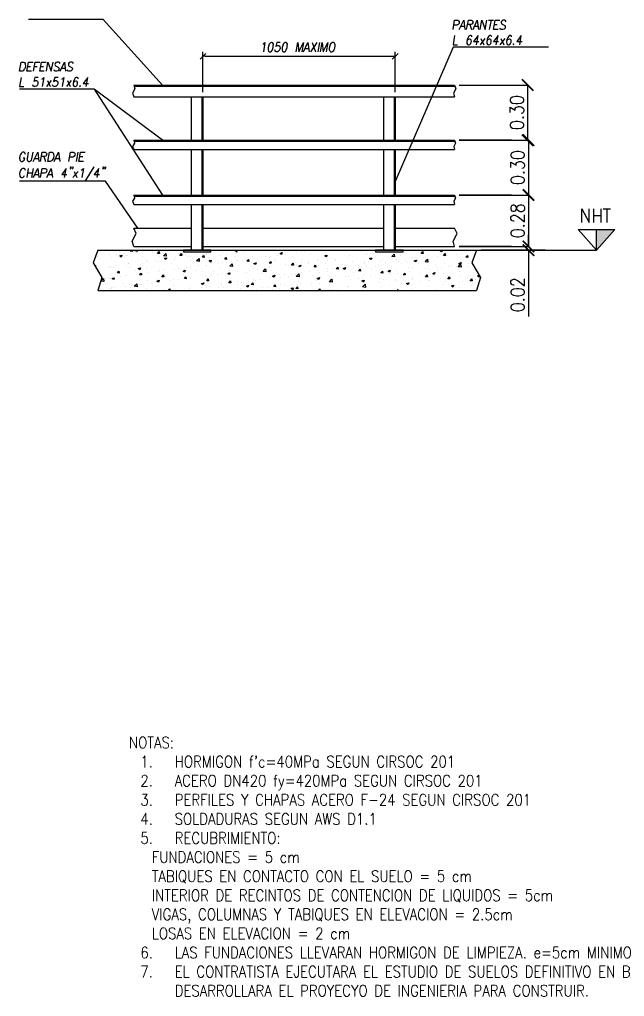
# Model space of a CAD drawing. Extents: x 93 to 1928, y 79 to 574.
# Drawn here: x 1713.8 to 1846, y 113.2 to 326.5 of the extents above; entities that cross this region are included whole.
import ezdxf

# ---------------------------------------------------------------- set-up
doc = ezdxf.new("R2010")
doc.units = 0
doc.header["$MEASUREMENT"] = 0
for name, color, linetype in [('Cotas', 1, 'Continuous'), ('PDF2_00-COTAS-PARCIALES', 4, 'Continuous'), ('PDF2_auxiliar', 1, 'Continuous'), ('PDF2_HATCH', 1, 'Continuous'), ('PDF2_PEFILES', 3, 'Continuous'), ('PDF2_perfiles', 3, 'Continuous'), ('Texto', 2, 'Continuous')]:
    doc.layers.add(name, color=color, linetype=linetype)
doc.layers.add('PDF2_0', color=7, linetype='Continuous', true_color=0x7fbfff)
doc.styles.add('ROMANS', font='ROMANS.SHX', dxfattribs={"width": 0.85})
doc.dimstyles.new('1.10', dxfattribs={"dimtxt": 3, "dimasz": 2.5, "dimexe": 0.18, "dimexo": 0.0625, "dimgap": 0.85, "dimtad": 1, "dimlfac": 0.1, "dimzin": 0, "dimdsep": 46, "dimtxsty": 'ROMANS', "dimblk": 'ARCHTICK', "dimcen": 0.09, "dimclrd": 256, "dimclre": 256, "dimclrt": 2, "dimadec": 0, "dimazin": 0, "dimtfac": 1, "dimtofl": 0, "dimtmove": 0, "dimatfit": 3, "dimfxl": 15, "dimfxlon": 1, "dimtolj": 1, "dimtzin": 0, "dimarcsym": 0})

# ---------------------------------------------------------------- blocks, each defined once
blk = doc.blocks.new('_ArchTick')
at = {"color": 0, "linetype": 'ByBlock', "const_width": 0.15}
blk.add_lwpolyline([(-0.5, -0.5), (0.5, 0.5)], dxfattribs=at)
blk = doc.blocks.new('*D60')
at = {"layer": 'Cotas', "lineweight": -2, "transparency": 16777216}
for p, q in [((1809.89, 312.15), (1825.07, 312.15)), ((1824.89, 312.15), (1824.89, 300.13)), ((1809.89, 300.13), (1825.07, 300.13))]:
    blk.add_line(p, q, dxfattribs=at)
at = {"layer": 'Defpoints', "color": 0, "transparency": 16777216}
for p in [(1808.94, 312.15), (1808.94, 300.13), (1824.89, 300.13)]:
    blk.add_point(p, dxfattribs=at)
at = {"layer": 'Cotas', "lineweight": -2, "transparency": 16777216, "xscale": 2.5, "yscale": 2.5, "zscale": 2.5}
for p, rotation in [((1824.89, 312.15), 90), ((1824.89, 300.13), 270)]:
    blk.add_blockref('_ArchTick', p, dxfattribs=dict(at, rotation=rotation))
at = {"layer": 'Cotas', "color": 2, "transparency": 16777216, "insert": (1822.54, 306.14), "char_height": 3, "attachment_point": 5, "rotation": 90, "style": 'ROMANS'}
blk.add_mtext('\\A1;0.30', dxfattribs=at)
blk = doc.blocks.new('*D61')
at = {"layer": 'Cotas', "lineweight": -2, "transparency": 16777216}
for p, q in [((1810.07, 300.13), (1825.25, 300.13)), ((1825.07, 300.13), (1825.07, 288.15)), ((1810.07, 288.15), (1825.25, 288.15))]:
    blk.add_line(p, q, dxfattribs=at)
at = {"layer": 'Defpoints', "color": 0, "transparency": 16777216}
for p in [(1808.94, 300.13), (1808.94, 288.15), (1825.07, 288.15)]:
    blk.add_point(p, dxfattribs=at)
at = {"layer": 'Cotas', "lineweight": -2, "transparency": 16777216, "xscale": 2.5, "yscale": 2.5, "zscale": 2.5}
for p, rotation in [((1825.07, 300.13), 90), ((1825.07, 288.15), 270)]:
    blk.add_blockref('_ArchTick', p, dxfattribs=dict(at, rotation=rotation))
at = {"layer": 'Cotas', "color": 2, "transparency": 16777216, "insert": (1822.72, 294.14), "char_height": 3, "attachment_point": 5, "rotation": 90, "style": 'ROMANS'}
blk.add_mtext('\\A1;0.30', dxfattribs=at)
blk = doc.blocks.new('*D62')
at = {"layer": 'Cotas', "lineweight": -2, "transparency": 16777216}
for p, q in [((1810.07, 288.15), (1825.25, 288.15)), ((1825.07, 288.15), (1825.07, 276.93)), ((1810.07, 276.93), (1825.25, 276.93))]:
    blk.add_line(p, q, dxfattribs=at)
at = {"layer": 'Defpoints', "color": 0, "transparency": 16777216}
for p in [(1808.94, 288.15), (1808.94, 276.93), (1825.07, 276.93)]:
    blk.add_point(p, dxfattribs=at)
at = {"layer": 'Cotas', "lineweight": -2, "transparency": 16777216, "xscale": 2.5, "yscale": 2.5, "zscale": 2.5}
for p, rotation in [((1825.07, 288.15), 90), ((1825.07, 276.93), 270)]:
    blk.add_blockref('_ArchTick', p, dxfattribs=dict(at, rotation=rotation))
at = {"layer": 'Cotas', "color": 2, "transparency": 16777216, "insert": (1822.72, 282.54), "char_height": 3, "attachment_point": 5, "rotation": 90, "style": 'ROMANS'}
blk.add_mtext('\\A1;0.28', dxfattribs=at)
blk = doc.blocks.new('*D63')
at = {"layer": 'Cotas', "lineweight": -2, "transparency": 16777216}
for p, q in [((1825.07, 276.93), (1825.07, 279.43)), ((1813.78, 276.93), (1825.25, 276.93)), ((1813.78, 276.12), (1825.25, 276.12)), ((1825.07, 276.12), (1825.07, 261.65))]:
    blk.add_line(p, q, dxfattribs=at)
at = {"layer": 'Defpoints', "color": 0, "transparency": 16777216}
for p in [(1813.72, 276.93), (1813.72, 276.12), (1825.07, 276.12)]:
    blk.add_point(p, dxfattribs=at)
at = {"layer": 'Cotas', "lineweight": -2, "transparency": 16777216, "xscale": 2.5, "yscale": 2.5, "zscale": 2.5}
for p, rotation in [((1825.07, 276.93), 270), ((1825.07, 276.12), 90)]:
    blk.add_blockref('_ArchTick', p, dxfattribs=dict(at, rotation=rotation))
at = {"layer": 'Cotas', "color": 2, "transparency": 16777216, "insert": (1822.72, 266.39), "char_height": 3, "attachment_point": 5, "rotation": 90, "style": 'ROMANS'}
blk.add_mtext('\\A1;0.02', dxfattribs=at)

msp = doc.modelspace()

# ---------------------------------------------------------------- linework, layer by layer
at = {"layer": 'PDF2_0', "color": 5, "lineweight": 25}
for points in [[(1754.576, 319.05), (1753.306, 317.823)], [(1795.303, 317.823), (1796.573, 319.05)]]:
    msp.add_lwpolyline(points, dxfattribs=at)
at = {"layer": 'PDF2_0', "color": 2, "lineweight": 25}
for points in [[(1754.449, 318.458), (1753.941, 318.458)], [(1795.43, 318.458), (1795.938, 318.458)]]:
    msp.add_lwpolyline(points, dxfattribs=at)
at = {"layer": 'PDF2_00-COTAS-PARCIALES', "lineweight": 25}
for points in [[(1808.597, 324.3), (1808.936, 326.29), (1809.655, 326.29), (1809.867, 326.205), (1809.909, 326.121), (1809.952, 325.909), (1809.909, 325.613), (1809.782, 325.443), (1809.698, 325.359), (1809.444, 325.232), (1808.766, 325.232)], [(1809.952, 324.3), (1810.925, 326.29), (1811.179, 324.3)], [(1810.333, 324.977), (1811.095, 324.977)], [(1811.56, 324.3), (1811.941, 326.29), (1812.619, 326.29), (1812.831, 326.205), (1812.873, 326.121), (1812.915, 325.909), (1812.873, 325.74), (1812.788, 325.528), (1812.704, 325.443), (1812.449, 325.359), (1811.772, 325.359)], [(1812.28, 325.359), (1812.619, 324.3)], [(1812.958, 324.3), (1813.889, 326.29), (1814.143, 324.3)], [(1813.296, 324.977), (1814.058, 324.977)], [(1814.524, 324.3), (1814.905, 326.29), (1815.625, 324.3), (1815.963, 326.29)], [(1816.344, 326.29), (1817.403, 326.29)], [(1816.895, 326.29), (1816.514, 324.3)], [(1818.419, 324.3), (1817.445, 324.3), (1817.784, 326.29), (1818.8, 326.29)], [(1817.614, 325.359), (1818.25, 325.359)], [(1820.197, 325.994), (1820.07, 326.205), (1819.858, 326.29), (1819.562, 326.29), (1819.308, 326.205), (1819.096, 325.994), (1819.096, 325.824), (1819.139, 325.613), (1819.181, 325.528), (1819.308, 325.443), (1819.731, 325.232), (1819.858, 325.147), (1819.943, 325.062), (1819.985, 324.85), (1819.943, 324.596), (1819.731, 324.385), (1819.477, 324.3), (1819.181, 324.3), (1818.969, 324.385), (1818.842, 324.596)], [(1808.936, 322.945), (1808.597, 320.956), (1809.528, 320.956)], [(1812.704, 322.691), (1812.661, 322.861), (1812.449, 322.945), (1812.322, 322.945), (1812.068, 322.861), (1811.857, 322.564), (1811.687, 322.099), (1811.603, 321.633), (1811.603, 321.252), (1811.73, 321.04), (1811.941, 320.956), (1812.026, 320.956), (1812.28, 321.04), (1812.449, 321.252), (1812.577, 321.548), (1812.619, 321.633), (1812.577, 321.929), (1812.449, 322.099), (1812.238, 322.183), (1812.153, 322.183), (1811.941, 322.099), (1811.73, 321.929), (1811.603, 321.633)], [(1813.72, 320.956), (1814.058, 322.945), (1813.042, 321.633), (1814.185, 321.633)], [(1815.54, 322.31), (1814.482, 320.956)], [(1814.693, 322.31), (1815.286, 320.956)], [(1817.064, 322.691), (1817.022, 322.861), (1816.81, 322.945), (1816.641, 322.945), (1816.387, 322.861), (1816.217, 322.564), (1816.048, 322.099), (1815.963, 321.633), (1815.963, 321.252), (1816.09, 321.04), (1816.302, 320.956), (1816.387, 320.956), (1816.598, 321.04), (1816.81, 321.252), (1816.937, 321.548), (1816.937, 321.633), (1816.937, 321.929), (1816.81, 322.099), (1816.598, 322.183), (1816.514, 322.183), (1816.26, 322.099), (1816.09, 321.929), (1815.963, 321.633)], [(1818.038, 320.956), (1818.419, 322.945), (1817.403, 321.633), (1818.546, 321.633)], [(1819.901, 322.31), (1818.8, 320.956)], [(1819.054, 322.31), (1819.647, 320.956)], [(1821.382, 322.691), (1821.34, 322.861), (1821.128, 322.945), (1821.001, 322.945), (1820.747, 322.861), (1820.536, 322.564), (1820.366, 322.099), (1820.282, 321.633), (1820.324, 321.252), (1820.409, 321.04), (1820.62, 320.956), (1820.705, 320.956), (1820.959, 321.04), (1821.128, 321.252), (1821.255, 321.548), (1821.298, 321.633), (1821.255, 321.929), (1821.128, 322.099), (1820.917, 322.183), (1820.874, 322.183), (1820.62, 322.099), (1820.409, 321.929), (1820.282, 321.633)], [(1823.161, 320.956), (1823.499, 322.945), (1822.525, 321.633), (1823.669, 321.633)], [(1767.065, 321.083), (1767.235, 321.167), (1767.489, 321.464), (1767.15, 319.431)], [(1770.833, 321.464), (1770.071, 321.464), (1769.859, 320.575), (1769.944, 320.702), (1770.198, 320.786), (1770.41, 320.786), (1770.622, 320.702), (1770.749, 320.49), (1770.791, 320.194), (1770.749, 320.024), (1770.622, 319.728), (1770.452, 319.558), (1770.198, 319.431), (1769.944, 319.431), (1769.732, 319.558), (1769.69, 319.643), (1769.648, 319.812)], [(1774.305, 319.431), (1774.643, 321.464), (1774.897, 319.431), (1775.871, 321.464), (1775.533, 319.431)], [(1775.914, 319.431), (1776.887, 321.464), (1777.141, 319.431)], [(1776.252, 320.109), (1777.014, 320.109)], [(1778.835, 321.464), (1777.438, 319.431)], [(1777.776, 321.464), (1778.496, 319.431)], [(1779.385, 321.464), (1779.046, 319.431)], [(1779.639, 319.431), (1779.978, 321.464), (1780.232, 319.431), (1781.206, 321.464), (1780.867, 319.431)], [(1716.474, 315.156), (1715.458, 315.156), (1715.839, 317.145), (1716.812, 317.145)], [(1715.669, 316.214), (1716.262, 316.214)], [(1716.897, 315.156), (1717.278, 317.145), (1718.252, 317.145)], [(1717.109, 316.214), (1717.702, 316.214)], [(1719.268, 315.156), (1718.294, 315.156), (1718.633, 317.145), (1719.649, 317.145)], [(1718.464, 316.214), (1719.099, 316.214)], [(1719.734, 315.156), (1720.072, 317.145), (1720.792, 315.156), (1721.173, 317.145)], [(1722.697, 316.849), (1722.57, 317.061), (1722.358, 317.145), (1722.062, 317.145), (1721.808, 317.061), (1721.639, 316.849), (1721.596, 316.68), (1721.639, 316.468), (1721.723, 316.383), (1721.85, 316.299), (1722.274, 316.087), (1722.401, 316.002), (1722.443, 315.918), (1722.485, 315.706), (1722.443, 315.452), (1722.274, 315.24), (1722.02, 315.156), (1721.723, 315.156), (1721.512, 315.24), (1721.385, 315.452)], [(1722.697, 315.156), (1723.671, 317.145), (1723.925, 315.156)], [(1723.036, 315.833), (1723.798, 315.833)], [(1725.618, 316.849), (1725.491, 317.061), (1725.28, 317.145), (1724.983, 317.145), (1724.729, 317.061), (1724.518, 316.849), (1724.518, 316.68), (1724.56, 316.468), (1724.602, 316.383), (1724.729, 316.299), (1725.153, 316.087), (1725.28, 316.002), (1725.364, 315.918), (1725.407, 315.706), (1725.364, 315.452), (1725.153, 315.24), (1724.899, 315.156), (1724.602, 315.156), (1724.391, 315.24), (1724.264, 315.452)], [(1714.23, 313.801), (1713.849, 311.811), (1714.78, 311.811)], [(1717.956, 313.801), (1717.193, 313.801), (1716.982, 312.954), (1717.066, 313.039), (1717.321, 313.166), (1717.532, 313.166), (1717.744, 313.039), (1717.871, 312.869), (1717.871, 312.573), (1717.871, 312.404), (1717.744, 312.107), (1717.532, 311.896), (1717.278, 311.811), (1717.066, 311.811), (1716.855, 311.896), (1716.812, 312.023), (1716.77, 312.192)], [(1718.718, 313.42), (1718.887, 313.547), (1719.183, 313.801), (1718.802, 311.811)], [(1722.316, 313.801), (1721.554, 313.801), (1721.3, 312.954), (1721.385, 313.039), (1721.639, 313.166), (1721.893, 313.166), (1722.104, 313.039), (1722.189, 312.869), (1722.231, 312.573), (1722.189, 312.404), (1722.062, 312.107), (1721.893, 311.896), (1721.639, 311.811), (1721.427, 311.811), (1721.215, 311.896), (1721.131, 312.023), (1721.088, 312.192)], [(1723.078, 313.42), (1723.248, 313.547), (1723.502, 313.801), (1723.163, 311.811)], [(1726.677, 313.547), (1726.634, 313.716), (1726.423, 313.801), (1726.253, 313.801), (1725.999, 313.716), (1725.83, 313.42), (1725.661, 312.954), (1725.576, 312.488), (1725.576, 312.107), (1725.703, 311.896), (1725.915, 311.811), (1725.999, 311.811), (1726.211, 311.896), (1726.423, 312.107), (1726.55, 312.404), (1726.55, 312.488), (1726.55, 312.785), (1726.423, 312.954), (1726.211, 313.039), (1726.126, 313.039), (1725.872, 312.954), (1725.703, 312.785), (1725.576, 312.488)], [(1728.413, 311.811), (1728.794, 313.801), (1727.777, 312.488), (1728.921, 312.488)], [(1720.792, 313.166), (1719.734, 311.811)], [(1719.988, 313.166), (1720.58, 311.811)], [(1725.153, 313.166), (1724.094, 311.811)], [(1724.306, 313.166), (1724.899, 311.811)], [(1715.161, 296.993), (1715.119, 297.205), (1714.992, 297.374), (1714.865, 297.501), (1714.526, 297.501), (1714.357, 297.374), (1714.188, 297.205), (1714.061, 296.993), (1713.934, 296.739), (1713.849, 296.231), (1713.891, 295.977), (1713.934, 295.766), (1714.061, 295.596), (1714.188, 295.469), (1714.484, 295.469), (1714.653, 295.596), (1714.865, 295.766), (1714.95, 295.977), (1714.992, 296.231), (1714.611, 296.231)], [(1715.754, 297.501), (1715.5, 296.062), (1715.542, 295.766), (1715.669, 295.596), (1715.881, 295.469), (1716.008, 295.469), (1716.262, 295.596), (1716.431, 295.766), (1716.558, 296.062), (1716.812, 297.501)], [(1716.855, 295.469), (1717.829, 297.501), (1718.083, 295.469)], [(1718.464, 295.469), (1718.802, 297.501), (1719.48, 297.501), (1719.691, 297.374), (1719.776, 297.29), (1719.818, 297.12), (1719.776, 296.909), (1719.649, 296.739), (1719.564, 296.612), (1719.31, 296.528), (1718.633, 296.528)], [(1719.183, 296.528), (1719.522, 295.469)], [(1721.427, 295.469), (1722.401, 297.501), (1722.655, 295.469)], [(1724.645, 295.469), (1724.983, 297.501), (1725.661, 297.501), (1725.872, 297.374), (1725.957, 297.29), (1725.999, 297.12), (1725.915, 296.824), (1725.83, 296.612), (1725.745, 296.528), (1725.491, 296.443), (1724.814, 296.443)], [(1726.592, 297.501), (1726.211, 295.469)], [(1727.82, 295.469), (1726.846, 295.469), (1727.185, 297.501), (1728.201, 297.501)], [(1727.015, 296.528), (1727.65, 296.528)], [(1717.193, 296.147), (1717.956, 296.147)], [(1721.766, 296.147), (1722.528, 296.147)], [(1725.11, 294.242), (1725.026, 294.157), (1724.941, 294.242), (1725.068, 294.326), (1725.11, 294.242), (1725.068, 294.072), (1724.983, 293.861), (1724.856, 293.776)], [(1725.576, 294.242), (1725.491, 294.157), (1725.407, 294.242), (1725.491, 294.326), (1725.576, 294.242), (1725.534, 294.072), (1725.407, 293.861), (1725.322, 293.776)], [(1730.064, 294.326), (1728.159, 291.278)], [(1732.18, 294.242), (1732.096, 294.157), (1732.053, 294.242), (1732.138, 294.326), (1732.18, 294.242), (1732.18, 294.072), (1732.053, 293.861), (1731.969, 293.776)], [(1732.646, 294.242), (1732.561, 294.157), (1732.519, 294.242), (1732.604, 294.326), (1732.646, 294.242), (1732.604, 294.072), (1732.519, 293.861), (1732.434, 293.776)], [(1715.161, 293.48), (1715.119, 293.691), (1714.992, 293.861), (1714.865, 293.945), (1714.526, 293.945), (1714.357, 293.861), (1714.188, 293.691), (1714.061, 293.48), (1713.934, 293.183), (1713.849, 292.717), (1713.891, 292.421), (1713.934, 292.252), (1714.061, 292.04), (1714.188, 291.955), (1714.484, 291.955), (1714.653, 292.04), (1714.865, 292.252), (1714.95, 292.421)], [(1715.754, 293.945), (1715.415, 291.955)], [(1715.585, 293.014), (1716.643, 293.014)], [(1716.812, 293.945), (1716.474, 291.955)], [(1716.855, 291.955), (1717.829, 293.945), (1718.083, 291.955)], [(1717.193, 292.633), (1717.956, 292.633)], [(1718.464, 291.955), (1718.802, 293.945), (1719.48, 293.945), (1719.691, 293.861), (1719.776, 293.776), (1719.818, 293.564), (1719.776, 293.31), (1719.649, 293.098), (1719.564, 293.014), (1719.31, 292.929), (1718.633, 292.929)], [(1719.818, 291.955), (1720.792, 293.945), (1721.046, 291.955)], [(1720.157, 292.633), (1720.919, 292.633)], [(1723.713, 291.955), (1724.052, 293.945), (1723.078, 292.633), (1724.221, 292.633)], [(1726.634, 293.31), (1725.534, 291.955)], [(1725.788, 293.31), (1726.38, 291.955)], [(1727.354, 293.564), (1727.523, 293.691), (1727.82, 293.945), (1727.439, 291.955)], [(1730.783, 291.955), (1731.164, 293.945), (1730.148, 292.633), (1731.291, 292.633)], [(1836.708, 282.133), (1836.708, 285.139), (1838.317, 282.133), (1838.317, 285.139)], [(1839.248, 285.139), (1839.248, 282.133)], [(1839.248, 283.7), (1840.857, 283.7)], [(1840.857, 285.139), (1840.857, 282.133)], [(1841.407, 285.139), (1843.016, 285.139)], [(1842.212, 285.139), (1842.212, 282.133)]]:
    msp.add_lwpolyline(points, dxfattribs=at)
for points in [[(1768.886, 321.464), (1768.632, 321.337), (1768.42, 321.083), (1768.251, 320.575), (1768.208, 320.321), (1768.208, 319.812), (1768.293, 319.558), (1768.505, 319.431), (1768.674, 319.431), (1768.928, 319.558), (1769.097, 319.812), (1769.267, 320.321), (1769.309, 320.575), (1769.351, 321.083), (1769.224, 321.337), (1769.013, 321.464)], [(1771.934, 321.464), (1771.68, 321.337), (1771.468, 321.083), (1771.299, 320.575), (1771.257, 320.321), (1771.257, 319.812), (1771.341, 319.558), (1771.553, 319.431), (1771.722, 319.431), (1771.976, 319.558), (1772.146, 319.812), (1772.315, 320.321), (1772.357, 320.575), (1772.4, 321.083), (1772.273, 321.337), (1772.061, 321.464)], [(1782.222, 321.464), (1782.052, 321.337), (1781.841, 321.167), (1781.756, 320.956), (1781.629, 320.702), (1781.544, 320.194), (1781.544, 319.94), (1781.587, 319.728), (1781.714, 319.558), (1781.841, 319.431), (1782.137, 319.431), (1782.306, 319.558), (1782.518, 319.728), (1782.603, 319.94), (1782.73, 320.194), (1782.814, 320.702), (1782.814, 320.956), (1782.772, 321.167), (1782.645, 321.337), (1782.518, 321.464)], [(1821.806, 321.167), (1821.721, 321.04), (1821.763, 320.956), (1821.89, 321.04)], [(1713.849, 315.156), (1714.23, 317.145), (1714.738, 317.145), (1714.95, 317.061), (1715.077, 316.849), (1715.119, 316.68), (1715.161, 316.383), (1715.077, 315.918), (1714.95, 315.621), (1714.823, 315.452), (1714.653, 315.24), (1714.399, 315.156)], [(1727.1, 312.023), (1726.973, 311.896), (1727.058, 311.811), (1727.142, 311.896)], [(1720.072, 295.469), (1720.411, 297.501), (1720.961, 297.501), (1721.173, 297.374), (1721.258, 297.205), (1721.3, 296.993), (1721.342, 296.739), (1721.258, 296.231), (1721.131, 295.977), (1721.004, 295.766), (1720.834, 295.596), (1720.58, 295.469)]]:
    msp.add_lwpolyline(points, close=True, dxfattribs=at)
at = {"layer": 'PDF2_00-COTAS-PARCIALES', "color": 2, "lineweight": 25}
for points in [[(1753.941, 310.583), (1753.941, 319.431)], [(1754.449, 318.458), (1795.43, 318.458)], [(1795.938, 310.583), (1795.938, 319.431)], [(1828.707, 276.122), (1814.736, 276.122), (1821.34, 276.122), (1839.926, 276.122), (1835.904, 280.609), (1843.905, 280.609), (1839.926, 276.122), (1839.926, 280.609)]]:
    msp.add_lwpolyline(points, dxfattribs=at)
for points in [[(1821.34, 300.126), (1809.952, 300.126)], [(1821.34, 288.145), (1809.952, 288.145)], [(1821.34, 276.926), (1809.952, 276.926)]]:
    msp.add_lwpolyline(points, close=True, dxfattribs=at)
at = {"layer": 'PDF2_00-COTAS-PARCIALES', "color": 2, "transparency": 33554559}
msp.add_solid([(1839.926, 280.609), (1843.905, 280.609), (1839.926, 276.122)], dxfattribs=at)
at = {"layer": 'PDF2_auxiliar', "lineweight": 25}
for points in [[(1745.093, 312.15), (1732.096, 326.459), (1715.796, 326.459)], [(1829.469, 320.405), (1808.597, 320.405), (1795.938, 291.109)], [(1738.827, 312.15), (1739.039, 311.345), (1738.531, 310.372), (1738.827, 309.567)], [(1808.936, 312.15), (1809.19, 311.345), (1808.682, 310.372), (1808.936, 309.567)], [(1745.093, 300.126), (1730.191, 311.261), (1713.849, 311.261)], [(1730.191, 311.261), (1745.093, 288.145)], [(1738.827, 300.126), (1738.997, 299.449), (1738.573, 298.772), (1738.827, 298.094)], [(1808.936, 300.126), (1809.147, 299.449), (1808.724, 298.772), (1808.936, 298.094)], [(1739.716, 280.948), (1732.646, 291.151), (1713.849, 291.151)], [(1738.827, 288.145), (1738.997, 287.468), (1738.573, 286.79), (1738.827, 286.071)], [(1808.936, 288.145), (1809.147, 287.468), (1808.724, 286.79), (1808.936, 286.071)], [(1738.827, 276.926), (1738.489, 278.112), (1739.335, 279.72), (1738.827, 280.948)], [(1808.936, 276.926), (1808.639, 278.112), (1809.486, 279.72), (1808.936, 280.948)], [(1730.995, 276.122), (1729.937, 273.328), (1731.842, 270.11), (1730.995, 267.316)], [(1813.72, 276.122), (1812.661, 273.328), (1814.566, 270.11), (1813.72, 267.316)]]:
    msp.add_lwpolyline(points, dxfattribs=at)
at = {"layer": 'PDF2_auxiliar', "color": 3, "lineweight": 25}
for points in [[(1738.827, 280.948), (1751.359, 280.948)], [(1753.941, 280.948), (1793.398, 280.948)], [(1795.684, 280.948), (1808.936, 280.948)]]:
    msp.add_lwpolyline(points, dxfattribs=at)
at = {"layer": 'PDF2_auxiliar', "color": 6, "lineweight": 25}
for points in [[(1730.995, 276.122), (1813.72, 276.122)], [(1730.995, 267.316), (1813.72, 267.316)]]:
    msp.add_lwpolyline(points, dxfattribs=at)
at = {"layer": 'PDF2_HATCH', "lineweight": 25}
for points in [[(1732.053, 276.037), (1732.053, 276.037)], [(1735.144, 275.233), (1735.144, 275.233)], [(1735.694, 275.868), (1735.694, 275.868)], [(1736.837, 275.487), (1736.837, 275.487)], [(1738.023, 275.995), (1738.023, 275.995)], [(1738.023, 275.995), (1738.616, 275.868), (1738.616, 275.995)], [(1739.547, 275.952), (1739.547, 275.825), (1739.166, 275.868), (1739.251, 275.952)], [(1739.335, 275.698), (1739.335, 275.698)], [(1739.42, 275.825), (1739.42, 275.825)], [(1740.775, 275.487), (1740.775, 275.487)], [(1742.976, 275.571), (1742.976, 275.571)], [(1746.575, 275.402), (1746.575, 275.402)], [(1749.496, 275.275), (1749.496, 275.275)], [(1750.216, 275.275), (1750.216, 275.275)], [(1754.703, 275.148), (1754.703, 275.148)], [(1754.788, 275.402), (1754.788, 275.402)], [(1758.175, 275.614), (1758.175, 275.614)], [(1759.064, 275.952), (1759.064, 275.952)], [(1759.064, 275.148), (1759.064, 275.148)], [(1761.011, 275.952), (1761.011, 275.952)], [(1761.011, 275.952), (1761.35, 275.698), (1761.435, 275.952)], [(1763.043, 275.825), (1763.043, 275.825)], [(1772.019, 275.233), (1772.019, 275.233)], [(1774.432, 275.529), (1774.432, 275.529)], [(1775.533, 275.741), (1775.533, 275.741)], [(1776.125, 275.741), (1776.125, 275.741)], [(1777.522, 275.487), (1777.522, 275.487)], [(1788.487, 275.783), (1788.53, 275.741), (1788.53, 275.783)], [(1789.419, 275.36), (1789.419, 275.36)], [(1791.493, 275.317), (1791.493, 275.317)], [(1794.076, 275.656), (1794.076, 275.656)], [(1801.061, 275.529), (1801.061, 275.529)], [(1806.311, 276.122), (1806.141, 275.741), (1805.803, 275.952), (1806.268, 276.122)], [(1806.734, 275.487), (1806.734, 275.487)], [(1809.444, 275.233), (1809.444, 275.233)], [(1810.248, 275.952), (1810.248, 275.952)], [(1810.629, 275.402), (1810.629, 275.402)], [(1813.254, 276.122), (1813.254, 276.122)], [(1730.318, 274.047), (1730.318, 274.047)], [(1730.826, 274.682), (1730.826, 274.682)], [(1733.493, 275.106), (1733.493, 275.106)], [(1733.874, 274.555), (1733.874, 274.555)], [(1737.134, 274.979), (1737.134, 274.979)], [(1737.345, 275.021), (1737.345, 275.021)], [(1737.599, 273.243), (1737.599, 273.243)], [(1737.642, 273.116), (1737.642, 273.116)], [(1740.69, 273.201), (1740.69, 273.201)], [(1740.775, 274.809), (1740.775, 274.809)], [(1741.579, 273.92), (1741.579, 273.92)], [(1741.918, 273.709), (1741.918, 273.709)], [(1743.611, 273.92), (1743.611, 273.92)], [(1744.246, 273.709), (1744.246, 273.709)], [(1744.373, 274.64), (1744.373, 274.64)], [(1745.559, 274.598), (1745.559, 274.598)], [(1746.194, 274.259), (1746.194, 274.259)], [(1747.167, 273.116), (1747.167, 273.116)], [(1747.718, 274.174), (1747.718, 274.174)], [(1748.014, 274.513), (1748.014, 274.513)], [(1750.512, 274.809), (1750.512, 274.809)], [(1751.147, 273.793), (1751.147, 273.793)], [(1751.189, 274.64), (1751.189, 274.64)], [(1751.655, 274.344), (1751.655, 274.344)], [(1752.205, 275.063), (1752.205, 275.063)], [(1753.856, 275.106), (1753.856, 275.106)], [(1755.127, 274.471), (1755.127, 274.471)], [(1755.296, 274.174), (1755.296, 274.174)], [(1757.286, 273.285), (1757.286, 273.285)], [(1757.497, 274.936), (1757.497, 274.936)], [(1758.132, 273.37), (1758.132, 273.37)], [(1758.894, 274.047), (1758.894, 274.047)], [(1758.979, 273.497), (1758.979, 273.497)], [(1759.826, 272.608), (1760.334, 273.158), (1760.419, 272.523), (1759.784, 272.608)], [(1761.096, 274.809), (1761.096, 274.809)], [(1761.562, 273.836), (1761.562, 273.836)], [(1761.562, 273.793), (1761.562, 273.793)], [(1762.535, 273.878), (1762.535, 273.878)], [(1764.737, 274.64), (1764.737, 274.64)], [(1765.076, 274.301), (1765.076, 274.301)], [(1765.626, 273.455), (1765.626, 273.455)], [(1765.838, 274.386), (1765.838, 274.386)], [(1766.176, 273.751), (1766.176, 273.751)], [(1767.573, 274.64), (1767.573, 274.64)], [(1768.378, 274.471), (1768.378, 274.471)], [(1768.589, 274.767), (1768.589, 274.767)], [(1769.605, 274.132), (1769.605, 274.132)], [(1769.817, 273.582), (1769.817, 273.582)], [(1770.156, 274.979), (1770.156, 274.979)], [(1772.019, 274.344), (1772.019, 274.344)], [(1773.458, 273.412), (1773.458, 273.412)], [(1773.585, 274.809), (1773.585, 274.809)], [(1774.347, 273.074), (1774.347, 273.074)], [(1775.448, 273.455), (1775.448, 273.455)], [(1775.617, 274.174), (1775.617, 274.174)], [(1776.93, 273.412), (1776.93, 273.412)], [(1777.057, 273.285), (1777.057, 273.285)], [(1778.962, 273.92), (1778.962, 273.92)], [(1779.258, 274.047), (1779.258, 274.047)], [(1780.697, 273.116), (1780.697, 273.116)], [(1781.206, 273.963), (1781.206, 273.963)], [(1782.391, 274.386), (1782.391, 274.386)], [(1782.899, 274.174), (1782.899, 274.174)], [(1782.899, 273.878), (1782.899, 273.878)], [(1785.481, 274.513), (1785.481, 274.513)], [(1785.905, 274.894), (1785.905, 274.894)], [(1786.54, 273.709), (1786.54, 273.709)], [(1789.165, 273.497), (1789.165, 273.497)], [(1789.334, 273.116), (1789.334, 273.116)], [(1789.8, 275.106), (1789.8, 275.106)], [(1790.138, 273.582), (1790.138, 273.582)], [(1792.298, 272.989), (1792.298, 272.989)], [(1792.763, 273.539), (1792.763, 273.539)], [(1793.102, 274.174), (1793.102, 274.174)], [(1793.779, 273.412), (1793.779, 273.412)], [(1796.277, 274.047), (1796.277, 274.047)], [(1796.573, 273.539), (1796.573, 273.539)], [(1797.082, 274.852), (1797.082, 274.852)], [(1797.42, 273.243), (1797.42, 273.243)], [(1798.267, 273.751), (1798.267, 273.751)], [(1798.733, 273.37), (1798.733, 273.37)], [(1799.791, 274.513), (1799.791, 274.513)], [(1800.849, 274.09), (1800.849, 274.09)], [(1801.061, 273.116), (1801.061, 273.116)], [(1802.458, 273.624), (1802.966, 274.174), (1803.051, 273.497), (1802.458, 273.582)], [(1802.67, 274.047), (1802.67, 274.047)], [(1803.22, 274.979), (1803.22, 274.979)], [(1805.168, 274.682), (1805.168, 274.682)], [(1806.649, 274.725), (1806.649, 274.725)], [(1806.692, 273.201), (1806.692, 273.201)], [(1806.861, 274.894), (1806.861, 274.894)], [(1810.163, 273.666), (1810.163, 273.666)], [(1811.941, 273.116), (1811.941, 273.116)], [(1730.275, 272.735), (1730.487, 272.82), (1730.402, 272.523)], [(1730.699, 272.566), (1730.699, 272.566)], [(1733.366, 272.566), (1733.366, 272.566)], [(1733.662, 272.566), (1733.662, 272.566)], [(1733.789, 272.312), (1733.789, 272.312)], [(1734.34, 272.396), (1734.34, 272.396)], [(1735.059, 272.777), (1735.059, 272.777)], [(1735.271, 271.084), (1735.271, 271.084)], [(1737.261, 272.777), (1737.261, 272.777)], [(1737.98, 272.269), (1737.98, 272.269)], [(1739.251, 271.761), (1739.251, 271.761)], [(1740.14, 270.999), (1740.14, 270.999)], [(1740.648, 270.957), (1740.648, 270.957)], [(1741.621, 272.1), (1741.621, 272.1)], [(1741.833, 271.253), (1741.833, 271.253)], [(1743.188, 272.439), (1743.188, 272.439)], [(1744.162, 271.465), (1744.162, 271.465)], [(1744.416, 271.592), (1744.416, 271.592)], [(1745.22, 271.973), (1745.22, 271.973)], [(1747.633, 271.93), (1747.633, 271.93)], [(1748.691, 272.142), (1748.691, 272.142)], [(1748.861, 271.803), (1748.861, 271.803)], [(1750.427, 272.354), (1750.427, 272.354)], [(1751.105, 272.354), (1751.105, 272.354)], [(1752.502, 271.634), (1752.502, 271.634)], [(1752.967, 272.693), (1752.967, 272.693)], [(1753.729, 271.422), (1753.729, 271.422)], [(1754.619, 272.862), (1754.619, 272.862)], [(1756.143, 271.507), (1756.143, 271.507)], [(1757.709, 272.1), (1757.709, 272.1)], [(1758.048, 271.084), (1758.048, 271.084)], [(1759.741, 271.338), (1759.741, 271.338)], [(1759.784, 271.168), (1759.784, 271.168)], [(1761.477, 271.507), (1761.477, 271.507)], [(1761.689, 272.777), (1761.689, 272.777)], [(1763.382, 271.168), (1763.382, 271.168)], [(1764.059, 271.719), (1764.059, 271.719)], [(1764.991, 272.015), (1764.991, 272.015)], [(1765.753, 271.93), (1765.753, 271.93)], [(1767.023, 271.041), (1767.023, 271.041)], [(1768.335, 272.269), (1768.335, 272.269)], [(1768.505, 272.523), (1768.505, 272.523)], [(1770.664, 270.872), (1770.664, 270.872)], [(1771.934, 272.947), (1771.934, 272.947)], [(1772.654, 272.862), (1772.654, 272.862)], [(1775.363, 271.211), (1775.363, 271.211)], [(1777.268, 271.465), (1777.268, 271.465)], [(1778.877, 271.676), (1778.877, 271.676)], [(1779.427, 271.295), (1779.427, 271.295)], [(1781.121, 271.507), (1781.121, 271.507)], [(1781.206, 272.142), (1781.206, 272.142)], [(1782.306, 272.1), (1782.306, 272.1)], [(1783.703, 271.846), (1783.703, 271.846)], [(1784.338, 272.947), (1784.338, 272.947)], [(1785.185, 272.82), (1785.185, 272.82)], [(1785.82, 272.608), (1785.82, 272.608)], [(1786.836, 271.295), (1786.836, 271.295)], [(1787.979, 272.82), (1787.979, 272.82)], [(1788.022, 272.396), (1788.022, 272.396)], [(1789.715, 272.65), (1789.715, 272.65)], [(1790.773, 272.015), (1790.773, 272.015)], [(1791.578, 272.65), (1791.578, 272.65)], [(1792.679, 271.253), (1792.679, 271.253)], [(1794.753, 272.693), (1794.753, 272.693)], [(1794.795, 270.872), (1794.795, 270.872)], [(1795.219, 272.523), (1795.219, 272.523)], [(1796.192, 271.761), (1796.192, 271.761)], [(1796.489, 271.084), (1796.489, 271.084)], [(1798.86, 272.354), (1798.86, 272.354)], [(1799.071, 271.422), (1799.071, 271.422)], [(1799.706, 272.269), (1799.706, 272.269)], [(1801.315, 270.999), (1801.315, 270.999)], [(1802.501, 272.184), (1802.501, 272.184)], [(1803.136, 272.693), (1803.136, 272.693)], [(1803.347, 271.973), (1803.347, 271.973)], [(1804.66, 272.947), (1804.66, 272.947)], [(1805.083, 272.227), (1805.083, 272.227)], [(1805.295, 271.676), (1805.295, 271.676)], [(1806.099, 272.057), (1806.099, 272.057)], [(1806.607, 270.957), (1806.607, 270.957)], [(1807.623, 272.566), (1807.623, 272.566)], [(1808.301, 272.82), (1808.301, 272.82)], [(1809.232, 272.354), (1809.232, 272.354)], [(1809.74, 271.888), (1809.74, 271.888)], [(1810.079, 271.422), (1810.079, 271.422)], [(1811.941, 272.65), (1811.941, 272.65)], [(1813.381, 271.719), (1813.381, 271.719)], [(1813.508, 271.846), (1813.508, 271.846)], [(1732.18, 269.898), (1732.265, 269.263), (1731.672, 269.348), (1732.223, 269.898)], [(1733.027, 268.925), (1733.027, 268.925)], [(1733.281, 270.11), (1733.281, 270.11)], [(1733.705, 270.025), (1733.705, 270.025)], [(1735.821, 270.449), (1735.821, 270.449)], [(1736.668, 268.798), (1736.668, 268.798)], [(1737.176, 270.491), (1737.176, 270.491)], [(1741.833, 269.39), (1741.833, 269.39)], [(1742.637, 268.882), (1742.637, 268.882)], [(1744.077, 269.179), (1744.077, 269.179)], [(1745.813, 270.068), (1745.813, 270.068)], [(1746.913, 269.475), (1746.913, 269.475)], [(1747.591, 269.687), (1747.591, 269.687)], [(1748.607, 269.687), (1748.607, 269.687)], [(1749.75, 270.745), (1749.75, 270.745)], [(1751.02, 270.11), (1751.02, 270.11)], [(1751.189, 270.025), (1751.189, 270.025)], [(1754.534, 270.618), (1754.534, 270.618)], [(1755.508, 270.576), (1755.508, 270.576)], [(1757.201, 270.787), (1757.201, 270.787)], [(1757.963, 268.84), (1757.963, 268.84)], [(1761.392, 269.263), (1761.392, 269.263)], [(1762.281, 269.052), (1762.281, 269.052)], [(1763.975, 269.263), (1763.975, 269.263)], [(1764.906, 269.771), (1764.906, 269.771)], [(1765.372, 269.39), (1765.372, 269.39)], [(1766.557, 269.602), (1766.557, 269.602)], [(1768.42, 270.237), (1768.42, 270.237)], [(1769.309, 270.068), (1769.309, 270.068)], [(1770.833, 270.152), (1770.833, 270.152)], [(1771.849, 270.703), (1771.849, 270.703)], [(1772.569, 270.364), (1772.569, 270.364)], [(1773.289, 270.787), (1773.289, 270.787)], [(1774.262, 270.745), (1774.262, 270.745)], [(1774.897, 269.263), (1774.897, 269.263)], [(1775.151, 270.703), (1775.151, 270.703)], [(1775.278, 268.925), (1775.278, 268.925)], [(1777.903, 270.576), (1777.903, 270.576)], [(1778.792, 269.39), (1778.792, 269.39)], [(1778.877, 269.941), (1778.877, 269.941)], [(1779.343, 268.84), (1779.343, 268.84)], [(1781.544, 270.406), (1781.544, 270.406)], [(1781.925, 269.179), (1781.925, 269.179)], [(1782.222, 269.856), (1782.222, 269.856)], [(1782.857, 270.618), (1782.857, 270.618)], [(1785.185, 270.279), (1785.185, 270.279)], [(1785.735, 270.364), (1785.735, 270.364)], [(1786.201, 269.729), (1786.201, 269.729)], [(1787.895, 269.941), (1787.895, 269.941)], [(1788.784, 270.11), (1788.784, 270.11)], [(1789.249, 270.83), (1789.249, 270.83)], [(1789.419, 268.925), (1789.419, 268.925)], [(1790.477, 270.279), (1790.477, 270.279)], [(1792.425, 269.941), (1792.425, 269.941)], [(1792.594, 269.009), (1792.594, 269.009)], [(1793.398, 269.602), (1793.398, 269.602)], [(1796.065, 269.814), (1796.065, 269.814)], [(1796.15, 269.517), (1796.15, 269.517)], [(1797.293, 268.755), (1797.293, 268.755)], [(1797.336, 270.279), (1797.336, 270.279)], [(1799.622, 269.983), (1799.622, 269.983)], [(1799.706, 269.644), (1799.706, 269.644)], [(1801.569, 269.306), (1801.569, 269.306)], [(1803.051, 270.449), (1803.051, 270.449)], [(1803.263, 269.517), (1803.263, 269.517)], [(1803.347, 269.517), (1803.347, 269.517)], [(1805.845, 269.856), (1805.845, 269.856)], [(1806.946, 269.348), (1806.946, 269.348)], [(1809.994, 269.136), (1809.994, 269.136)], [(1810.163, 270.449), (1810.163, 270.449)], [(1810.587, 269.179), (1810.587, 269.179)], [(1811.857, 270.66), (1811.857, 270.66)], [(1812.915, 268.967), (1812.915, 268.967)], [(1813.423, 269.602), (1813.423, 269.602)], [(1814.355, 270.491), (1814.27, 270.237), (1813.931, 270.491), (1814.27, 270.618)], [(1814.228, 269.052), (1814.228, 269.052)], [(1731.461, 267.443), (1731.461, 267.443)], [(1733.62, 267.782), (1733.62, 267.782)], [(1733.916, 268.036), (1733.916, 268.036)], [(1734.043, 267.782), (1734.043, 267.782)], [(1734.467, 268.036), (1734.467, 268.036)], [(1737.091, 268.247), (1737.091, 268.247)], [(1737.853, 268.713), (1737.853, 268.713)], [(1738.065, 267.866), (1738.065, 267.866)], [(1738.361, 268.332), (1738.361, 268.332)], [(1738.573, 267.316), (1738.616, 267.358), (1738.616, 267.316)], [(1740.055, 268.544), (1740.055, 268.544)], [(1740.267, 268.628), (1740.267, 268.628)], [(1740.563, 268.671), (1740.563, 268.671)], [(1741.706, 267.739), (1741.706, 267.739)], [(1743.908, 268.459), (1743.908, 268.459)], [(1745.347, 267.57), (1745.347, 267.57)], [(1746.405, 267.316), (1746.702, 267.655), (1746.744, 267.316)], [(1747.506, 267.401), (1747.506, 267.401)], [(1747.548, 268.332), (1747.548, 268.332)], [(1748.988, 267.401), (1748.988, 267.401)], [(1749.411, 267.316), (1749.411, 267.316)], [(1750.935, 267.824), (1750.935, 267.824)], [(1751.189, 268.163), (1751.189, 268.163)], [(1753.475, 267.358), (1753.475, 267.358)], [(1753.687, 267.909), (1753.687, 267.909)], [(1754.449, 268.332), (1754.449, 268.332)], [(1754.788, 268.036), (1754.788, 268.036)], [(1755.423, 268.12), (1755.423, 268.12)], [(1757.413, 268.036), (1757.413, 268.036)], [(1757.963, 268.459), (1757.963, 268.459)], [(1758.429, 267.866), (1758.429, 267.866)], [(1761.392, 268.713), (1761.392, 268.713)], [(1762.07, 267.697), (1762.07, 267.697)], [(1764.821, 267.528), (1764.821, 267.528)], [(1765.711, 267.57), (1765.711, 267.57)], [(1766.981, 267.909), (1766.981, 267.909)], [(1768.335, 267.993), (1768.335, 267.993)], [(1769.055, 267.485), (1769.055, 267.485)], [(1769.309, 267.401), (1769.309, 267.401)], [(1770.749, 267.697), (1770.749, 267.697)], [(1770.96, 268.586), (1770.96, 268.586)], [(1771.765, 268.417), (1771.765, 268.417)], [(1773.331, 268.036), (1773.331, 268.036)], [(1777.649, 268.586), (1777.649, 268.586)], [(1779.131, 267.316), (1779.47, 267.697), (1779.512, 267.316)], [(1781.502, 267.57), (1781.502, 267.57)], [(1782.137, 267.57), (1782.137, 267.57)], [(1783.365, 267.316), (1783.449, 267.358), (1783.407, 267.316)], [(1785.439, 268.247), (1785.439, 268.247)], [(1785.651, 268.078), (1785.651, 268.078)], [(1788.699, 267.612), (1788.699, 267.612)], [(1789.165, 268.586), (1789.165, 268.586)], [(1793.017, 268.163), (1793.017, 268.163)], [(1794.711, 268.417), (1794.711, 268.417)], [(1796.446, 267.316), (1796.616, 267.528), (1796.658, 267.316)], [(1799.537, 267.739), (1799.537, 267.739)], [(1802.966, 268.163), (1802.966, 268.163)], [(1804.998, 267.612), (1804.998, 267.612)], [(1806.522, 268.671), (1806.522, 268.671)], [(1808.343, 267.739), (1808.343, 267.739)], [(1808.978, 268.29), (1808.978, 268.29)], [(1810.079, 267.993), (1810.079, 267.993)], [(1812.619, 268.332), (1812.619, 268.332)]]:
    msp.add_lwpolyline(points, dxfattribs=at)
for points in [[(1744.373, 275.825), (1744.458, 275.402), (1744.035, 275.402)], [(1745.897, 274.767), (1745.305, 274.852), (1745.813, 275.402)], [(1749.242, 275.402), (1749.327, 274.979), (1748.903, 274.979)], [(1771.257, 275.571), (1771.13, 275.148), (1770.791, 275.402)], [(1795.811, 274.64), (1795.176, 274.725), (1795.727, 275.275)], [(1801.95, 275.825), (1802.035, 275.36), (1801.654, 275.402)], [(1806.861, 275.36), (1806.903, 274.936), (1806.522, 274.979)], [(1736.202, 275.021), (1736.075, 274.598), (1735.737, 274.852)], [(1745.982, 274.471), (1745.855, 274.047), (1745.516, 274.301)], [(1753.137, 273.624), (1752.544, 273.751), (1753.094, 274.301)], [(1754.11, 274.979), (1754.195, 274.513), (1753.814, 274.555)], [(1755.762, 273.92), (1755.635, 273.497), (1755.296, 273.751)], [(1759.021, 274.513), (1759.064, 274.09), (1758.683, 274.132)], [(1763.89, 274.09), (1763.975, 273.666), (1763.551, 273.709)], [(1765.541, 273.37), (1765.414, 272.989), (1765.076, 273.201)], [(1768.759, 273.666), (1768.843, 273.243), (1768.42, 273.285)], [(1773.627, 273.243), (1773.712, 272.82), (1773.289, 272.862)], [(1781.036, 275.021), (1780.909, 274.64), (1780.57, 274.852)], [(1790.816, 274.471), (1790.646, 274.09), (1790.308, 274.301)], [(1800.595, 273.92), (1800.426, 273.539), (1800.087, 273.751)], [(1810.333, 272.396), (1809.698, 272.481), (1810.248, 273.031)], [(1810.333, 273.412), (1810.206, 272.989), (1809.867, 273.201)], [(1811.73, 274.936), (1811.814, 274.513), (1811.391, 274.555)], [(1735.567, 271.549), (1735.652, 271.126), (1735.229, 271.168)], [(1740.267, 272.269), (1740.14, 271.846), (1739.801, 272.1)], [(1740.436, 271.126), (1740.521, 270.703), (1740.097, 270.745)], [(1750.046, 271.719), (1749.919, 271.338), (1749.581, 271.549)], [(1759.826, 271.168), (1759.699, 270.787), (1759.36, 270.999)], [(1767.658, 271.38), (1767.065, 271.465), (1767.573, 272.015)], [(1774.94, 270.279), (1774.305, 270.364), (1774.855, 270.914)], [(1775.321, 272.82), (1775.194, 272.439), (1774.855, 272.65)], [(1778.496, 272.82), (1778.581, 272.396), (1778.2, 272.439)], [(1783.407, 272.396), (1783.492, 271.973), (1783.068, 272.015)], [(1785.1, 272.312), (1784.931, 271.888), (1784.592, 272.1)], [(1788.276, 271.973), (1788.36, 271.549), (1787.937, 271.592)], [(1793.144, 271.549), (1793.229, 271.126), (1792.806, 271.168)], [(1794.88, 271.761), (1794.711, 271.338), (1794.372, 271.549)], [(1798.013, 271.126), (1798.098, 270.703), (1797.717, 270.745)], [(1804.617, 271.211), (1804.49, 270.787), (1804.152, 270.999)], [(1734.551, 270.068), (1734.424, 269.687), (1734.086, 269.898)], [(1739.547, 268.12), (1738.912, 268.247), (1739.462, 268.798)], [(1744.331, 269.56), (1744.204, 269.136), (1743.865, 269.348)], [(1745.305, 270.703), (1745.389, 270.279), (1744.966, 270.322)], [(1750.173, 270.279), (1750.258, 269.856), (1749.877, 269.898)], [(1754.11, 269.009), (1753.983, 268.586), (1753.645, 268.798)], [(1755.084, 269.856), (1755.127, 269.433), (1754.746, 269.433)], [(1759.953, 269.433), (1760.038, 269.009), (1759.614, 269.009)], [(1764.821, 269.009), (1764.906, 268.544), (1764.483, 268.586)], [(1769.605, 270.66), (1769.478, 270.237), (1769.14, 270.449)], [(1779.385, 270.11), (1779.258, 269.687), (1778.919, 269.898)], [(1782.179, 269.136), (1781.587, 269.221), (1782.095, 269.771)], [(1789.165, 269.56), (1788.995, 269.136), (1788.657, 269.39)], [(1798.944, 269.009), (1798.775, 268.586), (1798.436, 268.84)], [(1802.924, 270.703), (1802.966, 270.279), (1802.585, 270.279)], [(1807.793, 270.279), (1807.877, 269.856), (1807.454, 269.856)], [(1812.661, 269.856), (1812.746, 269.39), (1812.322, 269.433)], [(1763.89, 268.459), (1763.763, 268.036), (1763.424, 268.247)], [(1769.69, 268.544), (1769.775, 268.12), (1769.394, 268.163)], [(1773.67, 267.909), (1773.543, 267.485), (1773.204, 267.739)], [(1774.601, 268.12), (1774.643, 267.697), (1774.262, 267.739)], [(1789.461, 267.993), (1788.826, 268.12), (1789.376, 268.671)], [(1808.682, 268.459), (1808.555, 268.036), (1808.216, 268.29)]]:
    msp.add_lwpolyline(points, close=True, dxfattribs=at)
at = {"layer": 'PDF2_PEFILES', "lineweight": 25}
for points in [[(1738.827, 312.15), (1808.936, 312.15)], [(1738.87, 311.896), (1809.02, 311.896)], [(1738.827, 309.567), (1808.936, 309.567)], [(1751.359, 309.567), (1751.359, 300.126)], [(1753.687, 309.567), (1753.687, 300.126)], [(1753.941, 309.567), (1753.941, 300.126)], [(1793.398, 309.567), (1793.398, 300.126)], [(1795.684, 309.567), (1795.684, 300.126)], [(1795.938, 309.567), (1795.938, 300.126)], [(1738.827, 300.126), (1808.936, 300.126)], [(1738.87, 299.872), (1809.02, 299.872)], [(1738.827, 298.094), (1808.936, 298.094)], [(1751.359, 298.094), (1751.359, 288.145)], [(1753.687, 298.094), (1753.687, 288.145)], [(1753.941, 298.094), (1753.941, 288.145)], [(1793.398, 298.094), (1793.398, 288.145)], [(1795.684, 298.094), (1795.684, 288.145)], [(1795.938, 298.094), (1795.938, 288.145)], [(1738.827, 288.145), (1808.936, 288.145)], [(1738.827, 286.071), (1808.936, 286.071)], [(1738.87, 287.891), (1809.02, 287.891)], [(1751.359, 286.071), (1751.359, 276.122)], [(1753.687, 286.071), (1753.687, 276.122)], [(1753.941, 286.071), (1753.941, 276.122)], [(1793.398, 286.071), (1793.398, 276.122)], [(1795.684, 286.071), (1795.684, 276.122)], [(1795.938, 286.071), (1795.938, 276.122)], [(1738.827, 276.926), (1751.359, 276.926)], [(1753.941, 276.926), (1793.398, 276.926)], [(1795.684, 276.926), (1808.936, 276.926)]]:
    msp.add_lwpolyline(points, dxfattribs=at)
at = {"layer": 'PDF2_perfiles', "lineweight": 25}
for points in [[(1749.665, 275.741), (1755.635, 275.741), (1755.635, 276.122), (1749.665, 276.122)], [(1791.663, 275.741), (1797.674, 275.741), (1797.674, 276.122), (1791.663, 276.122)]]:
    msp.add_lwpolyline(points, close=True, dxfattribs=at)

# ---------------------------------------------------------------- texts
at = {"layer": 'Texto', "insert": (1733.398, 169.869), "char_height": 2.5, "attachment_point": 1, "style": 'ROMANS'}
msp.add_mtext_dynamic_manual_height_columns("\\pxi1.74314;NOTAS:\\P\\pi-3,l5.74314,t5.74314;1.^IHORMIGON f'c=40MPa SEGUN CIRSOC 201\\P2.^IACERO DN420 fy=420MPa SEGUN CIRSOC 201\\P3.^IPERFILES Y CHAPAS ACERO F-24 SEGUN CIRSOC 201\\P4.^ISOLDADURAS SEGUN AWS D1.1\\P5.^IRECUBRIMIENTO:\\P\\pi-5,l8.74314,t8.74314;FUNDACIONES = 5 cm\\PTABIQUES EN CONTACTO CON EL SUELO = 5 cm\\PINTERIOR DE RECINTOS DE CONTENCION DE LIQUIDOS = 5cm\\PVIGAS, COLUMNAS Y TABIQUES EN ELEVACION = 2.5cm\\PLOSAS EN ELEVACION = 2 cm\\P\\pi-3,l5.74314,t5.74314;6.^ILAS FUNDACIONES LLEVARAN HORMIGON DE LIMPIEZA. e=5cm MINIMO\\P7.^IEL CONTRATISTA EJECUTARA EL ESTUDIO DE SUELOS DEFINITIVO EN BASE AL CUAL DESARROLLARA EL PROYECYO DE INGENIERIA PARA CONSTRUIR.", width=162.82208, gutter_width=1, heights=[77.783], dxfattribs=at)

# ---------------------------------------------------------------- dimensions: what is measured, and where the dimension line sits
at = {"layer": 'Cotas'}
for base, p1, p2, picture, middle in [((1824.888, 300.126), (1808.936, 312.15), (1808.936, 300.126), '*D60', (1822.538, 306.138)), ((1825.068, 288.145), (1808.936, 300.126), (1808.936, 288.145), '*D61', (1822.718, 294.136)), ((1825.068, 276.926), (1808.936, 288.145), (1808.936, 276.926), '*D62', (1822.718, 282.536)), ((1825.068, 276.122), (1813.72, 276.926), (1813.72, 276.122), '*D63', (1822.718, 266.386))]:
    dim = msp.add_linear_dim(base=base, p1=p1, p2=p2, angle=90, dimstyle='1.10', override={"dimlfac": 0.025}, dxfattribs=at)
    dim.commit()
    dim.dimension.update_dxf_attribs({"geometry": picture, "text_midpoint": middle})

doc.saveas('drawing.dxf')
